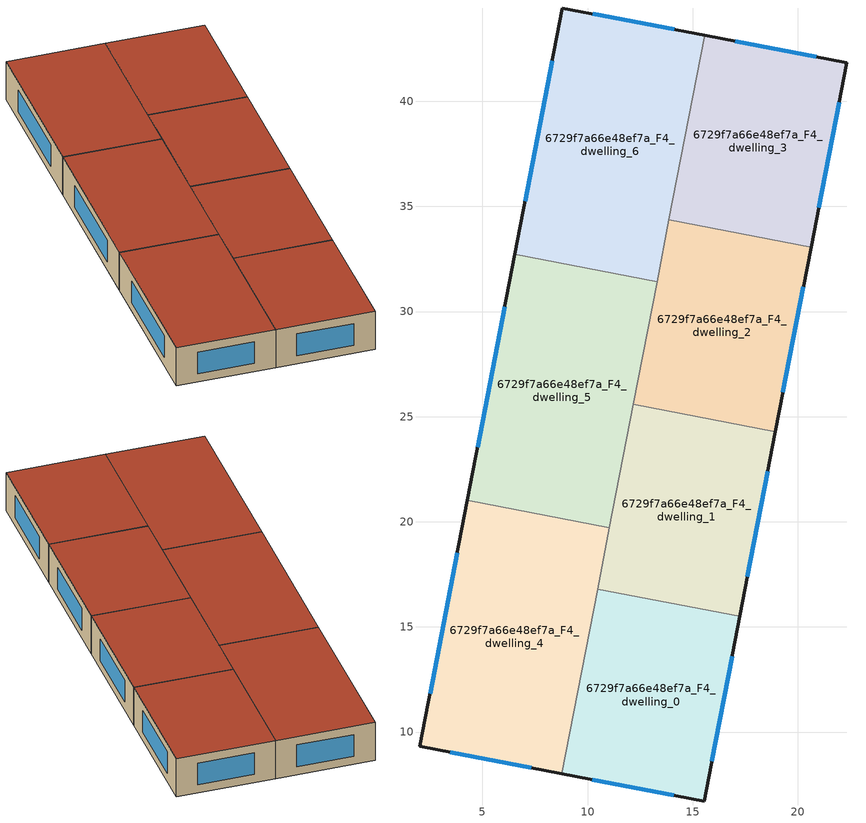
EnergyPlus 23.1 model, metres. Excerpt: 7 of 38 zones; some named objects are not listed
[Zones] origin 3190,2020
6729f7a66e48ef7a_F4_dwelling_0
 floor to 6729f7a66e48ef7a_F3_dwelling_0 (EU_floor_Construction): 17.23,15.5 15.54,6.72 8.78,8.02 10.48,16.8 z12
 wall outside (EU_wall_Construction): 8.78,8.02 15.54,6.72 17.23,15.5 z12:15
 wall to 6729f7a66e48ef7a_F4_dwelling_1 (EU_wall_Construction): 17.23,15.5 10.48,16.8 z12:15
 wall to 6729f7a66e48ef7a_F4_dwelling_4 (EU_wall_Construction): 10.48,16.8 8.78,8.02 z12:15
 window (EU_Window_Construction): 15.9,8.6 16.87,13.62 / 10.23,7.74 14.09,7 z12.64:14.36
 roof outside (EU_roof_Construction): 15.54,6.72 17.23,15.5 10.48,16.8 8.78,8.02 z15
6729f7a66e48ef7a_F4_dwelling_1
 floor to 6729f7a66e48ef7a_F3_dwelling_1 (EU_floor_Construction): 18.93,24.28 17.23,15.5 10.48,16.8 12.17,25.58 z12
 wall outside (EU_wall_Construction): 17.23,15.5 18.93,24.28 z12:15
 wall to 6729f7a66e48ef7a_F4_dwelling_2 (EU_wall_Construction): 18.93,24.28 12.17,25.58 z12:15
 wall to 6729f7a66e48ef7a_F4_dwelling_5 (EU_wall_Construction): 12.17,25.58 11.04,19.72 z12:15
 wall to 6729f7a66e48ef7a_F4_dwelling_4 (EU_wall_Construction): 11.04,19.72 10.48,16.8 z12:15
 window (EU_Window_Construction): 17.6,17.38 18.57,22.4 z12.64:14.36
 roof outside (EU_roof_Construction): 17.23,15.5 18.93,24.28 12.17,25.58 10.48,16.8 z15
6729f7a66e48ef7a_F4_dwelling_2
 floor to 6729f7a66e48ef7a_F3_dwelling_2 (EU_floor_Construction): 20.63,33.06 18.93,24.28 12.17,25.58 13.87,34.36 z12
 wall outside (EU_wall_Construction): 18.93,24.28 20.63,33.06 z12:15
 wall to 6729f7a66e48ef7a_F4_dwelling_3 (EU_wall_Construction): 20.63,33.06 13.87,34.36 z12:15
 wall to 6729f7a66e48ef7a_F4_dwelling_6 (EU_wall_Construction): 13.87,34.36 13.3,31.43 z12:15
 wall to 6729f7a66e48ef7a_F4_dwelling_5 (EU_wall_Construction): 13.3,31.43 12.17,25.58 z12:15
 window (EU_Window_Construction): 19.29,26.16 20.26,31.18 z12.64:14.36
 roof outside (EU_roof_Construction): 18.93,24.28 20.63,33.06 13.87,34.36 12.17,25.58 z15
6729f7a66e48ef7a_F4_dwelling_3
 floor to 6729f7a66e48ef7a_F3_dwelling_3 (EU_floor_Construction): 22.32,41.84 20.63,33.06 13.87,34.36 15.57,43.14 z12
 wall outside (EU_wall_Construction): 20.63,33.06 22.32,41.84 15.57,43.14 z12:15
 wall to 6729f7a66e48ef7a_F4_dwelling_6 (EU_wall_Construction): 15.57,43.14 13.87,34.36 z12:15
 window (EU_Window_Construction): 20.88,42.12 17.01,42.86 / 20.99,34.94 21.96,39.96 z12.64:14.36
 roof outside (EU_roof_Construction): 20.63,33.06 22.32,41.84 15.57,43.14 13.87,34.36 z15
6729f7a66e48ef7a_F4_dwelling_4
 floor to 6729f7a66e48ef7a_F3_dwelling_4 (EU_floor_Construction): 11.04,19.72 8.78,8.02 2.02,9.32 4.28,21.03 z12
 wall outside (EU_wall_Construction): 4.28,21.03 2.02,9.32 8.78,8.02 z12:15
 wall to 6729f7a66e48ef7a_F4_dwelling_5 (EU_wall_Construction): 11.04,19.72 4.28,21.03 z12:15
 window (EU_Window_Construction): 3.47,9.04 7.33,8.3 / 3.8,18.52 2.51,11.82 z12.64:14.36
 roof outside (EU_roof_Construction): 8.78,8.02 11.04,19.72 4.28,21.03 2.02,9.32 z15
6729f7a66e48ef7a_F4_dwelling_5
 floor to 6729f7a66e48ef7a_F3_dwelling_5 (EU_floor_Construction): 13.3,31.43 11.04,19.72 4.28,21.03 6.55,32.73 z12
 wall outside (EU_wall_Construction): 6.55,32.73 4.28,21.03 z12:15
 wall to 6729f7a66e48ef7a_F4_dwelling_6 (EU_wall_Construction): 13.3,31.43 6.55,32.73 z12:15
 window (EU_Window_Construction): 6.06,30.23 4.77,23.53 z12.64:14.36
 roof outside (EU_roof_Construction): 11.04,19.72 13.3,31.43 6.55,32.73 4.28,21.03 z15
6729f7a66e48ef7a_F4_dwelling_6
 floor to 6729f7a66e48ef7a_F3_dwelling_6 (EU_floor_Construction): 15.57,43.14 13.3,31.43 6.55,32.73 8.81,44.44 z12
 wall outside (EU_wall_Construction): 15.57,43.14 8.81,44.44 6.55,32.73 z12:15
 window (EU_Window_Construction): 8.32,41.93 7.03,35.24 / 14.12,43.42 10.25,44.16 z12.64:14.36
 roof outside (EU_roof_Construction): 13.3,31.43 15.57,43.14 8.81,44.44 6.55,32.73 z15
[Building]
EU S2 Campaign: North Axis=0; Terrain=City; Solar Distribution=FullExterior
[Site:Location]
Yerevan-Zvartnots.Intl.AP: Latitude=40.15; Longitude=44.383; Time Zone=4; Elevation=854
[SizingPeriod:WeatherFileDays]
AnnualSizingPeriod: Begin Month=1; Begin Day of Month=1; End Month=12; End Day of Month=31; Day of Week for Start Day=Monday; Use Weather File Daylight Saving Period=No; Use Weather File Rain and Snow Indicators=No
[MATERIAL]
EU_InternalMass_Material: Roughness=MediumRough; Thickness=0.1; Conductivity=1; Density=1800; Specific Heat=900; Thermal Absorptance=0.9; Solar Absorptance=0.7; Visible Absorptance=0.7
[MATERIAL:NOMASS] Roughness=MediumRough; Thermal Absorptance=0.9; Solar Absorptance=0.7; Visible Absorptance=0.7
Name | Thermal Resistance
EU_wall_NoMass | 1.05043
EU_roof_NoMass | 1.45357
EU_floor_NoMass | 0.478065
[WINDOWMATERIAL:SIMPLEGLAZINGSYSTEM]
EU_Window_SimpleGlazing: UFactor=2.5566; Solar Heat Gain Coefficient=0.75; Visible Transmittance=0.75
[CONSTRUCTION]
EU_wall_Construction: EU_wall_NoMass
EU_roof_Construction: EU_roof_NoMass
EU_floor_Construction: EU_floor_NoMass
EU_Window_Construction: EU_Window_SimpleGlazing
EU_InternalMass_Construction: EU_InternalMass_Material
[ZONE] Type=1; Multiplier=1; Ceiling Height=autocalculate; Floor Area=autocalculate; Part of Total Floor Area=Yes
Name | Volume
6729f7a66e48ef7a_F4_dwelling_0; 6729f7a66e48ef7a_F4_dwelling_3 | 184.619
6729f7a66e48ef7a_F4_dwelling_1 | 184.624
6729f7a66e48ef7a_F4_dwelling_2 | 184.629
6729f7a66e48ef7a_F4_dwelling_4 | 246.134
6729f7a66e48ef7a_F4_dwelling_5 | 246.133
6729f7a66e48ef7a_F4_dwelling_6 | 246.135
[INTERNALMASS] Construction=EU_InternalMass_Construction
Name | Zone or ZoneList | Surface Area
6729f7a66e48ef7a_F4_dwelling_0_EU_InternalMass | 6729f7a66e48ef7a_F4_dwelling_0 | 61.5397
6729f7a66e48ef7a_F4_dwelling_1_EU_InternalMass | 6729f7a66e48ef7a_F4_dwelling_1 | 61.5414
6729f7a66e48ef7a_F4_dwelling_2_EU_InternalMass | 6729f7a66e48ef7a_F4_dwelling_2 | 61.5427
6729f7a66e48ef7a_F4_dwelling_3_EU_InternalMass | 6729f7a66e48ef7a_F4_dwelling_3 | 61.5397
6729f7a66e48ef7a_F4_dwelling_4_EU_InternalMass | 6729f7a66e48ef7a_F4_dwelling_4 | 82.0448
6729f7a66e48ef7a_F4_dwelling_5_EU_InternalMass | 6729f7a66e48ef7a_F4_dwelling_5 | 82.0444
6729f7a66e48ef7a_F4_dwelling_6_EU_InternalMass | 6729f7a66e48ef7a_F4_dwelling_6 | 82.0448
[OTHEREQUIPMENT] Fuel Type=Electricity; Design Level Calculation Method=Watts/Area; Power per Zone Floor Area=1; Fraction Latent=0; Fraction Radiant=0; Fraction Lost=0; Carbon Dioxide Generation Rate=0; EndUse Subcategory=EU_Step8_InternalGains
Name | Zone or ZoneList or Space or SpaceList | Schedule
EU_Step8_InternalGain_6729f7a66e48ef7a_F4_dwelling_0_f000 | 6729f7a66e48ef7a_F4_dwelling_0 | EU_Step8_GainSchedule_6729f7a66e48ef7a_F4_dwelling_0_f000
EU_Step8_InternalGain_6729f7a66e48ef7a_F4_dwelling_1_f000 | 6729f7a66e48ef7a_F4_dwelling_1 | EU_Step8_GainSchedule_6729f7a66e48ef7a_F4_dwelling_1_f000
EU_Step8_InternalGain_6729f7a66e48ef7a_F4_dwelling_2_f000 | 6729f7a66e48ef7a_F4_dwelling_2 | EU_Step8_GainSchedule_6729f7a66e48ef7a_F4_dwelling_2_f000
EU_Step8_InternalGain_6729f7a66e48ef7a_F4_dwelling_3_f000 | 6729f7a66e48ef7a_F4_dwelling_3 | EU_Step8_GainSchedule_6729f7a66e48ef7a_F4_dwelling_3_f000
EU_Step8_InternalGain_6729f7a66e48ef7a_F4_dwelling_4_f000 | 6729f7a66e48ef7a_F4_dwelling_4 | EU_Step8_GainSchedule_6729f7a66e48ef7a_F4_dwelling_4_f000
EU_Step8_InternalGain_6729f7a66e48ef7a_F4_dwelling_5_f000 | 6729f7a66e48ef7a_F4_dwelling_5 | EU_Step8_GainSchedule_6729f7a66e48ef7a_F4_dwelling_5_f000
EU_Step8_InternalGain_6729f7a66e48ef7a_F4_dwelling_6_f000 | 6729f7a66e48ef7a_F4_dwelling_6 | EU_Step8_GainSchedule_6729f7a66e48ef7a_F4_dwelling_6_f000
[ZONEVENTILATION:DESIGNFLOWRATE] Schedule=EU_AlwaysOn; Design Flow Rate Calculation Method=AirChanges/Hour; Air Changes per Hour=0.557805; Ventilation Type=Natural; Fan Pressure Rise=0; Fan Total Efficiency=1; Constant Term Coefficient=1; Temperature Term Coefficient=0; Velocity Term Coefficient=0; Velocity Squared Term Coefficient=0; Minimum Indoor Temperature=-100; Maximum Indoor Temperature=100; Delta Temperature=-100; Minimum Outdoor Temperature=-100; Maximum Outdoor Temperature=100; Maximum Wind Speed=40
Name | Zone or ZoneList or Space or SpaceList
EU_ConstantAir_6729f7a66e48ef7a_F4_dwelling_0 | 6729f7a66e48ef7a_F4_dwelling_0
EU_ConstantAir_6729f7a66e48ef7a_F4_dwelling_1 | 6729f7a66e48ef7a_F4_dwelling_1
EU_ConstantAir_6729f7a66e48ef7a_F4_dwelling_2 | 6729f7a66e48ef7a_F4_dwelling_2
EU_ConstantAir_6729f7a66e48ef7a_F4_dwelling_3 | 6729f7a66e48ef7a_F4_dwelling_3
EU_ConstantAir_6729f7a66e48ef7a_F4_dwelling_4 | 6729f7a66e48ef7a_F4_dwelling_4
EU_ConstantAir_6729f7a66e48ef7a_F4_dwelling_5 | 6729f7a66e48ef7a_F4_dwelling_5
EU_ConstantAir_6729f7a66e48ef7a_F4_dwelling_6 | 6729f7a66e48ef7a_F4_dwelling_6
[HVACTEMPLATE:ZONE:IDEALLOADSAIRSYSTEM] System Availability Schedule=EU_AlwaysOn; Maximum Heating Supply Air Temperature=50; Minimum Cooling Supply Air Temperature=13; Maximum Heating Supply Air Humidity Ratio=0.0156; Minimum Cooling Supply Air Humidity Ratio=0.0077; Heating Limit=NoLimit; Cooling Limit=NoLimit; Heating Availability Schedule=EU_AlwaysOn; Cooling Availability Schedule=EU_CoolingOff; Dehumidification Control Type=ConstantSensibleHeatRatio; Cooling Sensible Heat Ratio=0.7; Dehumidification Setpoint=60; Humidification Control Type=None; Humidification Setpoint=30; Outdoor Air Method=None; Outdoor Air Flow Rate per Person=0.00944; Outdoor Air Flow Rate per Zone Floor Area=0; Outdoor Air Flow Rate per Zone=0; Demand Controlled Ventilation Type=None; Outdoor Air Economizer Type=NoEconomizer; Heat Recovery Type=None; Sensible Heat Recovery Effectiveness=0.7; Latent Heat Recovery Effectiveness=0.65
Name | Template Thermostat
6729f7a66e48ef7a_F4_dwelling_0 | EU_HeatOnly_6729f7a66e48ef7a_F4_dwelling_0
6729f7a66e48ef7a_F4_dwelling_1 | EU_HeatOnly_6729f7a66e48ef7a_F4_dwelling_1
6729f7a66e48ef7a_F4_dwelling_2 | EU_HeatOnly_6729f7a66e48ef7a_F4_dwelling_2
6729f7a66e48ef7a_F4_dwelling_3 | EU_HeatOnly_6729f7a66e48ef7a_F4_dwelling_3
6729f7a66e48ef7a_F4_dwelling_4 | EU_HeatOnly_6729f7a66e48ef7a_F4_dwelling_4
6729f7a66e48ef7a_F4_dwelling_5 | EU_HeatOnly_6729f7a66e48ef7a_F4_dwelling_5
6729f7a66e48ef7a_F4_dwelling_6 | EU_HeatOnly_6729f7a66e48ef7a_F4_dwelling_6
[SIZING:ZONE] Zone Cooling Design Supply Air Temperature Input Method=SupplyAirTemperature; Zone Cooling Design Supply Air Temperature=13; Zone Heating Design Supply Air Temperature Input Method=SupplyAirTemperature; Zone Heating Design Supply Air Temperature=50; Zone Cooling Design Supply Air Humidity Ratio=0.008; Zone Heating Design Supply Air Humidity Ratio=0.008; Cooling Design Air Flow Method=DesignDay; Cooling Design Air Flow Rate=0; Cooling Minimum Air Flow per Zone Floor Area=0.000762; Cooling Minimum Air Flow=0; Cooling Minimum Air Flow Fraction=0.2; Heating Design Air Flow Method=DesignDay; Heating Design Air Flow Rate=0; Heating Maximum Air Flow per Zone Floor Area=0.002032; Heating Maximum Air Flow=0.141576; Heating Maximum Air Flow Fraction=0.3; Account for Dedicated Outdoor Air System=No; Dedicated Outdoor Air System Control Strategy=NeutralSupplyAir; Dedicated Outdoor Air Low Setpoint Temperature for Design=autosize; Dedicated Outdoor Air High Setpoint Temperature for Design=autosize; Zone Load Sizing Method=Sensible Load Only No Latent Load; Zone Latent Cooling Design Supply Air Humidity Ratio Input Method=HumidityRatioDifference; Zone Cooling Design Supply Air Humidity Ratio Difference=0.005; Zone Latent Heating Design Supply Air Humidity Ratio Input Method=HumidityRatioDifference; Zone Humidification Design Supply Air Humidity Ratio Difference=0.005
6729f7a66e48ef7a_F4_dwelling_0; 6729f7a66e48ef7a_F4_dwelling_1; 6729f7a66e48ef7a_F4_dwelling_2; 6729f7a66e48ef7a_F4_dwelling_3; 6729f7a66e48ef7a_F4_dwelling_4; 6729f7a66e48ef7a_F4_dwelling_5; 6729f7a66e48ef7a_F4_dwelling_6
[SCHEDULE:CONSTANT]
Name | Hourly Value
EU_AlwaysOn | 1
EU_CoolingOff | 0
[SCHEDULE:FILE] Column Number=1; Rows to Skip at Top=0; Number of Hours of Data=8760; Column Separator=Comma; Interpolate to Timestep=No; Minutes per Item=60; Adjust Schedule for Daylight Savings=Yes
Name | File
EU_Step8_GainSchedule_6729f7a66e48ef7a_F4_dwelling_0_f000 | ../../schedules/6729f7a66e48ef7a/6729f7a66e48ef7a_F4_dwelling_0_f000_gain.csv
EU_Step8_GainSchedule_6729f7a66e48ef7a_F4_dwelling_1_f000 | ../../schedules/6729f7a66e48ef7a/6729f7a66e48ef7a_F4_dwelling_1_f000_gain.csv
EU_Step8_GainSchedule_6729f7a66e48ef7a_F4_dwelling_2_f000 | ../../schedules/6729f7a66e48ef7a/6729f7a66e48ef7a_F4_dwelling_2_f000_gain.csv
EU_Step8_GainSchedule_6729f7a66e48ef7a_F4_dwelling_3_f000 | ../../schedules/6729f7a66e48ef7a/6729f7a66e48ef7a_F4_dwelling_3_f000_gain.csv
EU_Step8_GainSchedule_6729f7a66e48ef7a_F4_dwelling_4_f000 | ../../schedules/6729f7a66e48ef7a/6729f7a66e48ef7a_F4_dwelling_4_f000_gain.csv
EU_Step8_GainSchedule_6729f7a66e48ef7a_F4_dwelling_5_f000 | ../../schedules/6729f7a66e48ef7a/6729f7a66e48ef7a_F4_dwelling_5_f000_gain.csv
EU_Step8_GainSchedule_6729f7a66e48ef7a_F4_dwelling_6_f000 | ../../schedules/6729f7a66e48ef7a/6729f7a66e48ef7a_F4_dwelling_6_f000_gain.csv
